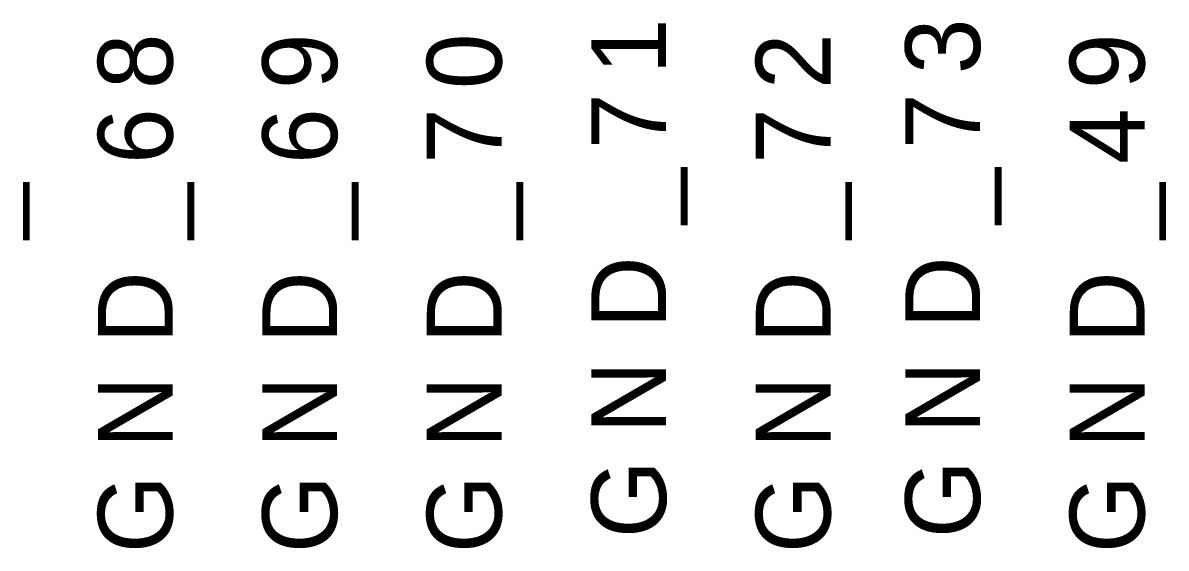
# Model space of a CAD drawing. Header units: inches. Extents: x 0 to 31.5, y 0 to 22.3.
# Drawn here: x 23.636 to 24.339, y 13.804 to 14.126 of the extents above; entities that cross this region are included whole.
import ezdxf

# ---------------------------------------------------------------- set-up
doc = ezdxf.new("R2010")
doc.units = ezdxf.units.IN
doc.header["$MEASUREMENT"] = 0
doc.layers.add('Sheet', color=255, linetype='Continuous')

msp = doc.modelspace()

# ---------------------------------------------------------------- texts
at = {"layer": 'Sheet'}
for s, p in [('1', (24.0315, 14.09485)), ('3', (24.22441, 14.09485)), ('8', (23.72835, 14.08566)), ('9', (23.8294, 14.08566)), ('0', (23.93045, 14.08566)), ('2', (24.13255, 14.08566)), ('9', (24.32546, 14.08566)), ('7', (24.0315, 14.04891)), ('7', (24.22441, 14.04891)), ('6', (23.72835, 14.03972)), ('6', (23.8294, 14.03972)), ('7', (23.93045, 14.03972)), ('7', (24.13255, 14.03972)), ('4', (24.32546, 14.03972)), ('_', (24.0315, 14.00297)), ('_', (24.22441, 14.00297)), ('_', (23.6273, 13.99378)), ('_', (23.72835, 13.99378)), ('_', (23.8294, 13.99378)), ('_', (23.93045, 13.99378)), ('_', (24.13255, 13.99378)), ('_', (24.32546, 13.99378)), ('D', (24.0315, 13.93865)), ('D', (24.22441, 13.93865)), ('D', (23.72835, 13.92946)), ('D', (23.8294, 13.92946)), ('D', (23.93045, 13.92946)), ('D', (24.13255, 13.92946)), ('D', (24.32546, 13.92946)), ('N', (24.0315, 13.87433)), ('N', (24.22441, 13.87433)), ('N', (23.72835, 13.86514)), ('N', (23.8294, 13.86514)), ('N', (23.93045, 13.86514)), ('N', (24.13255, 13.86514)), ('N', (24.32546, 13.86514)), ('G', (24.0315, 13.81001)), ('G', (24.22441, 13.81001)), ('G', (23.72835, 13.80082)), ('G', (23.8294, 13.80082)), ('G', (23.93045, 13.80082)), ('G', (24.13255, 13.80082)), ('G', (24.32546, 13.80082))]:
    msp.add_text(s, height=0.04594, rotation=90, dxfattribs=at).set_placement(p)

doc.saveas('drawing.dxf')
